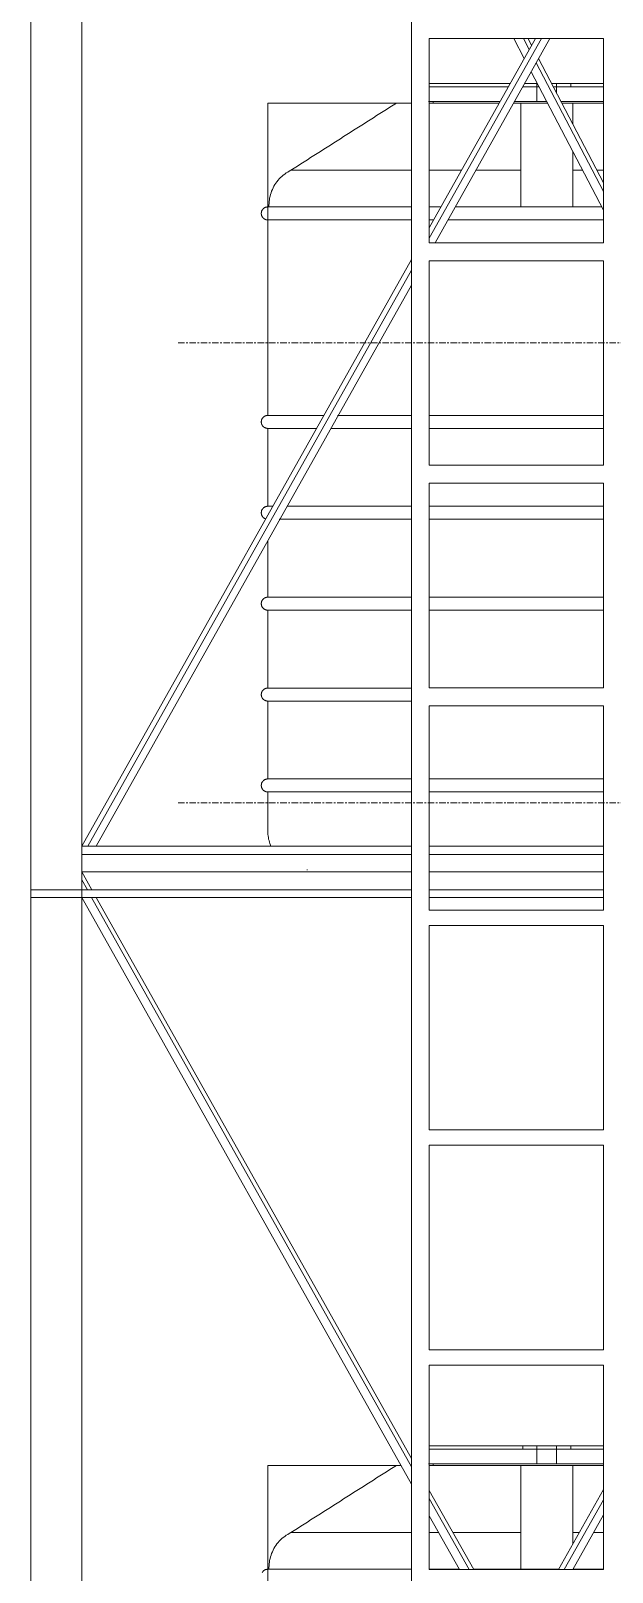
# Model space of a CAD drawing. Header units: inches. Extents: x 22 to 382261, y 22 to 371281.
# Drawn here: x 349527 to 350666, y 142731 to 145746 of the extents above; entities that cross this region are included whole.
import ezdxf

# ---------------------------------------------------------------- set-up
doc = ezdxf.new("R2010")
doc.units = ezdxf.units.IN
doc.header["$MEASUREMENT"] = 0
doc.linetypes.add('Grid Line 1_2_', pattern=[22.225, 12.7, -3.175, 3.175, -3.175])
doc.layers.add('A-FLOR-LEVL', color=51, linetype='Continuous', lineweight=9)
doc.layers.add('P-PIPE', color=3, linetype='Continuous', lineweight=9)

# ---------------------------------------------------------------- blocks, each defined once
blk = doc.blocks.new('96M_High_Galvanize_Water_Tank_Frame_22788 - 96M_High_Galvanize_Water_Tank_Frame_22788-498790-Rear Elevation')
at = {"layer": 'P-PIPE'}
for p, q in [((-11284.3, 7969), (-11284.3, 0)), ((-12029.3, 265), (-12029.3, 6615)), ((-11929.3, 265), (-11929.3, 6615)), ((-11249.4, 4554.3), (-11029.7, 4945.2)), ((-11249.3, 4545.2), (-11249.3, 4945.2)), ((-11249.3, 4945.2), (-10908.2, 4945.2)), ((-11041.3, 4945.2), (-11249.3, 4575)), ((-11238, 4545.2), (-11013.2, 4945.2)), ((-11084, 4945.2), (-11063.4, 4905.8)), ((-11064.9, 4945.2), (-11053.5, 4923.4)), ((-11048.8, 4931.7), (-11055.9, 4945.2)), ((-11048.8, 4931.7), (-11055.9, 4945.2)), ((-10908.2, 4945.2), (-10908.2, 4545.2)), ((-11040, 4897.5), (-10908.2, 4645.7)), ((-10908.2, 4662.9), (-11035.3, 4905.8)), ((-10908.2, 4662.9), (-11035.3, 4905.8)), ((-11090.9, 4857), (-11249.3, 4857)), ((-11038.4, 4857), (-11061.7, 4857)), ((-11049.9, 4879.9), (-10908.2, 4609.2)), ((-11038.4, 4857), (-11038.4, 4850.6)), ((-11000.3, 4857), (-11009.7, 4857)), ((-10972.2, 4857), (-11000.3, 4857)), ((-11000.3, 4850.6), (-11000.3, 4857)), ((-10908.2, 4857), (-10972.2, 4857)), ((-10972.2, 4857), (-10972.2, 4850.6)), ((-11038.4, 4822), (-11038.4, 4850.6)), ((-11000.3, 4850.6), (-11000.3, 4838.9)), ((-11565.4, 4818.9), (-11565.4, 4615.7)), ((-11565.4, 4818.9), (-11313.4, 4818.9)), ((-11284.3, 4818.9), (-11313.4, 4818.9)), ((-11110.9, 4822), (-11250.5, 4822)), ((-11112.3, 4818.9), (-11249.9, 4818.9)), ((-11241.6, 4822), (-11241.6, 4818.9)), ((-11070.1, 4818.9), (-11084.4, 4818.9)), ((-11038.5, 4822), (-11082.7, 4822)), ((-11070.1, 4818.9), (-11017.9, 4818.9)), ((-11070.1, 4615.7), (-11070.1, 4818.9)), ((-11019.6, 4822), (-11038.4, 4822)), ((-10907.9, 4822), (-10991.3, 4822)), ((-10989.8, 4818.9), (-10968.5, 4818.9)), ((-10907.9, 4818.9), (-10968.5, 4818.9)), ((-10968.5, 4818.9), (-10968.5, 4778.2)), ((-10968.5, 4724.5), (-10968.5, 4615.7)), ((-11284.9, 4687.4), (-11520.2, 4687.4)), ((-11186.5, 4687.4), (-11249.7, 4687.4)), ((-11070.1, 4687.4), (-11158.4, 4687.4)), ((-10949, 4687.4), (-10968.5, 4687.4)), ((-10908.2, 4687.4), (-10920.8, 4687.4)), ((-11565.4, 4615.7), (-11565.4, 4207.9)), ((-11565.4, 4615.7), (-11563.1, 4615.7)), ((-11563.1, 4618.9), (-11563.1, 4615.7)), ((-11549.4, 4615.7), (-11551.7, 4615.7)), ((-11527.7, 4615.7), (-11530.2, 4615.7)), ((-11520.6, 4615.7), (-11527.2, 4615.7)), ((-11484, 4615.7), (-11498.3, 4615.7)), ((-11439, 4615.7), (-11456.5, 4615.7)), ((-11386.2, 4615.7), (-11404.2, 4615.7)), ((-11327, 4615.7), (-11330.6, 4615.7)), ((-11239.7, 4615.7), (-11249.5, 4615.7)), ((-11163.7, 4615.7), (-11190.6, 4615.7)), ((-11087.7, 4615.7), (-11116.1, 4615.7)), ((-11019.3, 4615.7), (-11070.1, 4615.7)), ((-10968.5, 4615.7), (-11019.3, 4615.7)), ((-10917.9, 4615.7), (-10952.2, 4615.7)), ((-11565.4, 4591), (-11565.4, 4207.9)), ((-11565.4, 4590.3), (-11565.4, 4590.3)), ((-11551.7, 4590.3), (-11549.5, 4590.3)), ((-11530.1, 4590.3), (-11527.7, 4590.3)), ((-11527.2, 4590.3), (-11521, 4590.3)), ((-11497.9, 4590.3), (-11484.5, 4590.3)), ((-11455.9, 4590.3), (-11439.4, 4590.3)), ((-11403.3, 4590.3), (-11386.5, 4590.3)), ((-11330.4, 4590.3), (-11327, 4590.3)), ((-11249.5, 4590.3), (-11241.1, 4590.3)), ((-11249.3, 4590.3), (-11240.8, 4590.3)), ((-11189.9, 4590.3), (-11164.8, 4590.3)), ((-11115.2, 4590.3), (-11088.5, 4590.3)), ((-10951.3, 4590.3), (-10919.2, 4590.3)), ((-10908.2, 4545.2), (-11249.3, 4545.2)), ((-11284.3, 4512.7), (-11929.3, 3365)), ((-11249.3, 4110.2), (-11249.3, 4510.2)), ((-11249.3, 4510.2), (-10908.2, 4510.2)), ((-10908.2, 4510.2), (-10908.2, 4110.2)), ((-11917.7, 3365), (-11284.3, 4492.1)), ((-11901.2, 3365), (-11284.3, 4462.7)), ((-11527.7, 4207.9), (-11565.4, 4207.9)), ((-11565.4, 4207.9), (-11565, 4207.9)), ((-11563.9, 4207.9), (-11565.4, 4207.9)), ((-11456.5, 4207.9), (-11527.2, 4207.9)), ((-11285, 4207.9), (-11428.6, 4207.9)), ((-11019.3, 4207.9), (-11249.5, 4207.9)), ((-10907.9, 4207.9), (-11019.3, 4207.9)), ((-11565.4, 4182.5), (-11565.4, 4030.1)), ((-11527.7, 4182.5), (-11565.4, 4182.5)), ((-11565.4, 4182.5), (-11565, 4182.5)), ((-11565.4, 4182.5), (-11565.4, 4030.1)), ((-11563.9, 4182.5), (-11565.4, 4182.5)), ((-11471.2, 4182.5), (-11527.2, 4182.5)), ((-11285, 4182.5), (-11442.2, 4182.5)), ((-11019.3, 4182.5), (-11249.5, 4182.5)), ((-10907.9, 4182.5), (-11019.3, 4182.5)), ((-10908.2, 4110.2), (-11249.3, 4110.2)), ((-11249.3, 3675.2), (-11249.3, 4075.2)), ((-11249.3, 4075.2), (-10908.2, 4075.2)), ((-10908.2, 4075.2), (-10908.2, 3675.2)), ((-11556.9, 4030.1), (-11565.4, 4030.1)), ((-11565.4, 4030.1), (-11565, 4030.1)), ((-11563.9, 4030.1), (-11565.4, 4030.1)), ((-11493, 4030.1), (-11527.2, 4030.1)), ((-11285, 4030.1), (-11492.3, 4030.1)), ((-11019.3, 4030.1), (-11249.5, 4030.1)), ((-10907.9, 4030.1), (-11019.3, 4030.1)), ((-11527.7, 4004.7), (-11543.2, 4004.7)), ((-11493, 4004.7), (-11527.2, 4004.7)), ((-11285, 4004.7), (-11492.3, 4004.7)), ((-11019.3, 4004.7), (-11249.5, 4004.7)), ((-10907.9, 4004.7), (-11019.3, 4004.7)), ((-11565.4, 3962.5), (-11565.4, 3852.3)), ((-11565.4, 3962.5), (-11565.4, 3852.3)), ((-11527.7, 3852.3), (-11565.4, 3852.3)), ((-11565.4, 3852.3), (-11565, 3852.3)), ((-11563.9, 3852.3), (-11565.4, 3852.3)), ((-11285, 3852.3), (-11527.2, 3852.3)), ((-11019.3, 3852.3), (-11249.5, 3852.3)), ((-10907.9, 3852.3), (-11019.3, 3852.3)), ((-11565.4, 3826.9), (-11565.4, 3674.5)), ((-11527.7, 3826.9), (-11565.4, 3826.9)), ((-11565.4, 3826.9), (-11565, 3826.9)), ((-11565.4, 3826.9), (-11565.4, 3674.5)), ((-11563.9, 3826.9), (-11565.4, 3826.9)), ((-11285, 3826.9), (-11527.2, 3826.9)), ((-11019.3, 3826.9), (-11249.5, 3826.9)), ((-10907.9, 3826.9), (-11019.3, 3826.9)), ((-11527.7, 3674.5), (-11565.4, 3674.5)), ((-11565.4, 3674.5), (-11565, 3674.5)), ((-11563.9, 3674.5), (-11565.4, 3674.5)), ((-11565.4, 3649.1), (-11565.4, 3496.7)), ((-11527.7, 3649.1), (-11565.4, 3649.1)), ((-11565.4, 3649.1), (-11565, 3649.1)), ((-11565.4, 3649.1), (-11565.4, 3496.7)), ((-11563.9, 3649.1), (-11565.4, 3649.1)), ((-11285, 3674.5), (-11527.2, 3674.5)), ((-11285, 3649.1), (-11527.2, 3649.1)), ((-10908.2, 3675.2), (-11249.3, 3675.2)), ((-11249.3, 3640), (-10908.2, 3640)), ((-11249.3, 3240), (-11249.3, 3640)), ((-10908.2, 3640), (-10908.2, 3240)), ((-11527.7, 3496.7), (-11565.4, 3496.7)), ((-11565.4, 3496.7), (-11565, 3496.7)), ((-11563.9, 3496.7), (-11565.4, 3496.7)), ((-11565.4, 3471.3), (-11565.4, 3395.1)), ((-11527.7, 3471.3), (-11565.4, 3471.3)), ((-11565.4, 3471.3), (-11565, 3471.3)), ((-11565.4, 3471.3), (-11565.4, 3395.1)), ((-11563.9, 3471.3), (-11565.4, 3471.3)), ((-11285, 3496.7), (-11527.2, 3496.7)), ((-11285, 3471.3), (-11527.2, 3471.3)), ((-11019.3, 3496.7), (-11249.5, 3496.7)), ((-11019.3, 3471.3), (-11249.5, 3471.3)), ((-10907.9, 3496.7), (-11019.3, 3496.7)), ((-10907.9, 3471.3), (-11019.3, 3471.3)), ((-11929.3, 3365), (-11917.7, 3365)), ((-11929.3, 3349), (-11284.3, 3349)), ((-11917.7, 3365), (-11901.2, 3365)), ((-11284.3, 3365), (-11901.2, 3365)), ((-11284.3, 3365), (-11901.2, 3365)), ((-10908.2, 3365), (-11249.3, 3365)), ((-10908.2, 3365), (-11249.3, 3365)), ((-11249.3, 3349), (-10908.2, 3349)), ((-11488.6, 3318.9), (-11489.2, 3318.9)), ((-11488.8, 3318.9), (-11487.7, 3318.9)), ((-11909.7, 3280), (-11929.3, 3315)), ((-11909.7, 3280), (-11929.3, 3315)), ((-11929.3, 3315), (-11284.3, 3315)), ((-11929.3, 3299), (-11918.6, 3280)), ((-11249.3, 3315), (-10908.2, 3315)), ((-12029.3, 3280), (-11284.3, 3280)), ((-12029.3, 3265), (-12029.3, 3280)), ((-11284.3, 3265), (-12029.3, 3265)), ((-11929.3, 3265), (-11284.3, 2117.3)), ((-11910.2, 3265), (-11284.3, 2151.3)), ((-11284.3, 2167.3), (-11901.2, 3265)), ((-11284.3, 2167.3), (-11901.2, 3265)), ((-11249.3, 3280), (-10908.2, 3280)), ((-10908.2, 3265), (-11249.3, 3265)), ((-10908.2, 3240), (-11249.3, 3240)), ((-11249.3, 2810), (-11249.3, 3210)), ((-11249.3, 3210), (-10908.2, 3210)), ((-10908.2, 3210), (-10908.2, 2810)), ((-10908.2, 2810), (-11249.3, 2810)), ((-11249.3, 2380), (-11249.3, 2780)), ((-11249.3, 2780), (-10908.2, 2780)), ((-10908.2, 2780), (-10908.2, 2380)), ((-10908.2, 2380), (-11249.3, 2380)), ((-11249.3, 1950), (-11249.3, 2350)), ((-11249.3, 2350), (-10908.2, 2350)), ((-10908.2, 2350), (-10908.2, 1950)), ((-11066.4, 2192), (-11249.3, 2192)), ((-11066.4, 2185.6), (-11066.4, 2192)), ((-11038.4, 2192), (-11066.4, 2192)), ((-11000.3, 2192), (-11038.4, 2192)), ((-11038.4, 2192), (-11038.4, 2185.6)), ((-11038.4, 2157), (-11038.4, 2185.6)), ((-10972.2, 2192), (-11000.3, 2192)), ((-11000.3, 2185.6), (-11000.3, 2192)), ((-11000.3, 2185.6), (-11000.3, 2157)), ((-10908.2, 2192), (-10972.2, 2192)), ((-10972.2, 2192), (-10972.2, 2185.6)), ((-11565.4, 2153.9), (-11565.4, 1950.7)), ((-11565.4, 2153.9), (-11313.4, 2153.9)), ((-11305.5, 2153.9), (-11313.4, 2153.9)), ((-11038.5, 2157), (-11250.5, 2157)), ((-11070.1, 2153.9), (-11249.9, 2153.9)), ((-11241.6, 2157), (-11241.6, 2153.9)), ((-11070.1, 2153.9), (-10968.5, 2153.9)), ((-11070.1, 1950.7), (-11070.1, 2153.9)), ((-11000.3, 2157), (-11038.4, 2157)), ((-10907.9, 2157), (-11000.1, 2157)), ((-10907.9, 2153.9), (-10968.5, 2153.9)), ((-10968.5, 2153.9), (-10968.5, 1999.7)), ((-11162.2, 1950), (-11249.3, 2105)), ((-11162.2, 1950), (-11249.3, 2105)), ((-11249.3, 2089), (-11171.2, 1950)), ((-10908.2, 2106.9), (-10996.4, 1950)), ((-10984.9, 1950), (-10908.2, 2086.3)), ((-11249.3, 2055), (-11190.3, 1950)), ((-10968.3, 1950), (-10908.2, 2056.9)), ((-11284.9, 2022.4), (-11520.2, 2022.4)), ((-11231.5, 2022.4), (-11249.7, 2022.4)), ((-11070.1, 2022.4), (-11202.9, 2022.4)), ((-10955.7, 2022.4), (-10968.5, 2022.4)), ((-10908.2, 2022.4), (-10927.5, 2022.4)), ((-11565.4, 1950.7), (-11565.4, 1542.9)), ((-11565.4, 1950.7), (-11563.1, 1950.7)), ((-11563.1, 1953.9), (-11563.1, 1950.7)), ((-11549.4, 1950.7), (-11551.7, 1950.7)), ((-11527.7, 1950.7), (-11530.2, 1950.7)), ((-11520.6, 1950.7), (-11527.2, 1950.7)), ((-11484, 1950.7), (-11498.3, 1950.7)), ((-11439, 1950.7), (-11456.5, 1950.7)), ((-11386.2, 1950.7), (-11404.2, 1950.7)), ((-11327, 1950.7), (-11330.6, 1950.7)), ((-11239.7, 1950.7), (-11249.5, 1950.7)), ((-10908.2, 1950), (-11249.3, 1950)), ((-11087.7, 1950.7), (-11116.1, 1950.7)), ((-11019.3, 1950.7), (-11070.1, 1950.7)), ((-10996.1, 1950.7), (-11019.3, 1950.7)), ((-10917.9, 1950.7), (-10952.2, 1950.7))]:
    blk.add_line(p, q, dxfattribs=at)
at = {"layer": 'P-PIPE', "flags": 128}
for points in [[(-11094.4, 4850.6), (-11102.1, 4850.6), (-11110.8, 4850.6), (-11119.4, 4850.6), (-11127.8, 4850.6), (-11136.1, 4850.6), (-11144.1, 4850.6), (-11152, 4850.6), (-11159.6, 4850.6), (-11167.1, 4850.6), (-11174.2, 4850.6), (-11181.2, 4850.6), (-11187.9, 4850.6), (-11194.3, 4850.6), (-11200.4, 4850.6), (-11206.3, 4850.6), (-11211.8, 4850.6), (-11217, 4850.6), (-11221.9, 4850.6), (-11226.5, 4850.6), (-11230.8, 4850.6), (-11234.7, 4850.6), (-11238.3, 4850.6), (-11241.5, 4850.6), (-11244.4, 4850.6), (-11246.9, 4850.6), (-11249.1, 4850.6)], [(-11034.5, 4850.6), (-11038.1, 4850.6), (-11047.5, 4850.6), (-11056.8, 4850.6), (-11066, 4850.6)], [(-10908.6, 4850.6), (-10917, 4850.6), (-10925.5, 4850.6), (-10934.2, 4850.6), (-10943, 4850.6), (-10952, 4850.6), (-10961, 4850.6), (-10970.2, 4850.6), (-10979.4, 4850.6), (-10988.7, 4850.6), (-10998, 4850.6), (-11006.4, 4850.6)], [(-11565.4, 4590.3), (-11565.9, 4590.3), (-11566.4, 4590.3), (-11566.9, 4590.3), (-11567.4, 4590.4), (-11567.9, 4590.5), (-11568.4, 4590.6), (-11568.9, 4590.7), (-11569.4, 4590.9), (-11569.9, 4591.1), (-11570.4, 4591.3), (-11570.8, 4591.5), (-11571.3, 4591.7), (-11571.7, 4591.9), (-11572.2, 4592.2), (-11572.6, 4592.5), (-11573, 4592.8), (-11573.4, 4593.1), (-11573.8, 4593.4), (-11574.2, 4593.7), (-11574.5, 4594.1), (-11574.9, 4594.5), (-11575.2, 4594.9), (-11575.5, 4595.3), (-11575.8, 4595.7), (-11576.1, 4596.1), (-11576.4, 4596.5), (-11576.6, 4597), (-11576.9, 4597.4), (-11577.1, 4597.9), (-11577.3, 4598.3), (-11577.4, 4598.8), (-11577.6, 4599.3), (-11577.7, 4599.8), (-11577.8, 4600.3), (-11577.9, 4600.8), (-11578, 4601.3), (-11578.1, 4601.8), (-11578.1, 4602.3), (-11578.1, 4602.8), (-11578.1, 4603.3), (-11578.1, 4603.8), (-11578, 4604.3), (-11578, 4604.8), (-11577.9, 4605.3), (-11577.8, 4605.8), (-11577.7, 4606.3), (-11577.5, 4606.8), (-11577.4, 4607.3), (-11577.2, 4607.8), (-11577, 4608.2), (-11576.8, 4608.7), (-11576.5, 4609.1), (-11576.3, 4609.6), (-11576, 4610), (-11575.7, 4610.4), (-11575.4, 4610.8), (-11575.1, 4611.2), (-11574.7, 4611.6), (-11574.4, 4612), (-11574, 4612.3), (-11573.6, 4612.7), (-11573.2, 4613), (-11572.8, 4613.3), (-11572.4, 4613.6), (-11572, 4613.8), (-11571.5, 4614.1), (-11571.1, 4614.3), (-11570.6, 4614.5), (-11570.2, 4614.7), (-11569.7, 4614.9), (-11569.2, 4615.1), (-11568.7, 4615.2), (-11568.2, 4615.3), (-11567.7, 4615.4), (-11567.2, 4615.5), (-11566.7, 4615.6), (-11566.2, 4615.6), (-11565.7, 4615.6), (-11565.4, 4615.7)], [(-11575.7, 4610.4), (-11575.4, 4610.8), (-11575.1, 4611.2), (-11574.7, 4611.6), (-11574.4, 4612), (-11574, 4612.3), (-11573.6, 4612.7), (-11573.2, 4613), (-11572.8, 4613.3), (-11572.4, 4613.6), (-11572, 4613.8), (-11571.5, 4614.1), (-11571.1, 4614.3), (-11570.6, 4614.5), (-11570.2, 4614.7), (-11569.7, 4614.9), (-11569.2, 4615.1), (-11568.7, 4615.2), (-11568.2, 4615.3), (-11567.7, 4615.4), (-11567.2, 4615.5), (-11566.7, 4615.6), (-11566.2, 4615.6), (-11565.7, 4615.6), (-11565.4, 4615.7)], [(-11284.3, 4615.7), (-11290.7, 4615.7), (-11309.4, 4615.7), (-11327.7, 4615.7), (-11345.5, 4615.7), (-11362.7, 4615.7), (-11379.4, 4615.7), (-11395.5, 4615.7), (-11411.1, 4615.7), (-11426, 4615.7), (-11440.2, 4615.7), (-11453.8, 4615.7), (-11466.7, 4615.7), (-11478.9, 4615.7), (-11490.3, 4615.7), (-11501, 4615.7), (-11510.9, 4615.7), (-11520, 4615.7), (-11528.3, 4615.7), (-11535.8, 4615.7), (-11542.5, 4615.7), (-11548.3, 4615.7), (-11553.3, 4615.7), (-11557.5, 4615.7), (-11560.8, 4615.7), (-11563.2, 4615.7), (-11564.7, 4615.7), (-11565.4, 4615.7), (-11565.4, 4615.7)], [(-11565.4, 4615.7), (-11565, 4615.7), (-11563.7, 4615.7), (-11561.5, 4615.7)], [(-11226.5, 4615.7), (-11232, 4615.7), (-11249.3, 4615.7)], [(-11019.3, 4615.7), (-11041.2, 4615.7), (-11063, 4615.7), (-11084.7, 4615.7), (-11106.3, 4615.7), (-11127.8, 4615.7), (-11149.1, 4615.7), (-11170.2, 4615.7), (-11191.1, 4615.7), (-11198.4, 4615.7)], [(-10912.5, 4615.7), (-10926.5, 4615.7), (-10948.1, 4615.7), (-10969.8, 4615.7), (-10991.6, 4615.7), (-11013.4, 4615.7), (-11019.3, 4615.7)], [(-11576.4, 4596.5), (-11576.6, 4597), (-11576.9, 4597.4), (-11577.1, 4597.9), (-11577.3, 4598.3), (-11577.4, 4598.8), (-11577.6, 4599.3), (-11577.7, 4599.8), (-11577.8, 4600.3), (-11577.9, 4600.8), (-11578, 4601.3), (-11578.1, 4601.8), (-11578.1, 4602.3), (-11578.1, 4602.8), (-11578.1, 4603.3), (-11578.1, 4603.8), (-11578, 4604.3), (-11578, 4604.8), (-11577.9, 4605.3), (-11577.8, 4605.8), (-11577.7, 4606.3), (-11577.5, 4606.8), (-11577.4, 4607.3), (-11577.2, 4607.8), (-11577, 4608.2), (-11576.8, 4608.7), (-11576.5, 4609.1), (-11576.3, 4609.6)], [(-11565.4, 4590.3), (-11565.9, 4590.3), (-11566.4, 4590.3), (-11566.9, 4590.3), (-11567.4, 4590.4), (-11567.9, 4590.5), (-11568.4, 4590.6), (-11568.9, 4590.7), (-11569.4, 4590.9), (-11569.9, 4591.1), (-11570.4, 4591.3), (-11570.8, 4591.5), (-11571.3, 4591.7), (-11571.7, 4591.9), (-11572.2, 4592.2), (-11572.6, 4592.5), (-11573, 4592.8), (-11573.4, 4593.1), (-11573.8, 4593.4), (-11574.2, 4593.7), (-11574.5, 4594.1), (-11574.9, 4594.5), (-11575.2, 4594.9), (-11575.5, 4595.3), (-11575.8, 4595.7)], [(-11560.8, 4590.3), (-11563.2, 4590.3), (-11564.7, 4590.3), (-11565.4, 4590.3), (-11565.4, 4590.3)], [(-11565.4, 4590.3), (-11565, 4590.3), (-11563.7, 4590.3), (-11561.5, 4590.3), (-11558.5, 4590.3), (-11554.5, 4590.3), (-11549.8, 4590.3), (-11544.2, 4590.3), (-11537.7, 4590.3), (-11530.4, 4590.3), (-11522.3, 4590.3), (-11513.4, 4590.3), (-11503.7, 4590.3), (-11493.2, 4590.3), (-11482, 4590.3), (-11470, 4590.3), (-11457.3, 4590.3), (-11444, 4590.3), (-11429.9, 4590.3), (-11415.2, 4590.3), (-11399.8, 4590.3), (-11383.8, 4590.3), (-11367.3, 4590.3), (-11350.2, 4590.3), (-11332.5, 4590.3), (-11314.4, 4590.3), (-11295.8, 4590.3), (-11284.3, 4590.3)], [(-11212.7, 4590.3), (-11196.7, 4590.3), (-11175.9, 4590.3), (-11154.9, 4590.3), (-11133.6, 4590.3), (-11112.1, 4590.3), (-11090.5, 4590.3), (-11068.8, 4590.3), (-11047.1, 4590.3), (-11025.2, 4590.3), (-11019.3, 4590.3)], [(-11019.3, 4590.3), (-10997.5, 4590.3), (-10975.7, 4590.3), (-10954, 4590.3), (-10932.3, 4590.3), (-10910.8, 4590.3), (-10908.2, 4590.3)], [(-11565.4, 4182.5), (-11565.9, 4182.5), (-11566.4, 4182.5), (-11566.9, 4182.5), (-11567.4, 4182.6), (-11567.9, 4182.7), (-11568.4, 4182.8), (-11568.9, 4182.9), (-11569.4, 4183.1), (-11569.9, 4183.3), (-11570.4, 4183.5), (-11570.8, 4183.7), (-11571.3, 4183.9), (-11571.7, 4184.1), (-11572.2, 4184.4), (-11572.6, 4184.7), (-11573, 4185), (-11573.4, 4185.3), (-11573.8, 4185.6), (-11574.2, 4185.9), (-11574.5, 4186.3), (-11574.9, 4186.7), (-11575.2, 4187.1), (-11575.5, 4187.5), (-11575.8, 4187.9), (-11576.1, 4188.3), (-11576.4, 4188.7), (-11576.6, 4189.2), (-11576.9, 4189.6), (-11577.1, 4190.1), (-11577.3, 4190.5), (-11577.4, 4191), (-11577.6, 4191.5), (-11577.7, 4192), (-11577.8, 4192.5), (-11577.9, 4193), (-11578, 4193.5), (-11578.1, 4194), (-11578.1, 4194.5), (-11578.1, 4195), (-11578.1, 4195.5), (-11578.1, 4196), (-11578, 4196.5), (-11578, 4197), (-11577.9, 4197.5), (-11577.8, 4198), (-11577.7, 4198.5), (-11577.5, 4199), (-11577.4, 4199.5), (-11577.2, 4200), (-11577, 4200.4), (-11576.8, 4200.9), (-11576.5, 4201.3), (-11576.3, 4201.8), (-11576, 4202.2), (-11575.7, 4202.6), (-11575.4, 4203), (-11575.1, 4203.4), (-11574.7, 4203.8), (-11574.4, 4204.2), (-11574, 4204.5), (-11573.6, 4204.9), (-11573.2, 4205.2), (-11572.8, 4205.5), (-11572.4, 4205.8), (-11572, 4206), (-11571.5, 4206.3), (-11571.1, 4206.5), (-11570.6, 4206.7), (-11570.2, 4206.9), (-11569.7, 4207.1), (-11569.2, 4207.3), (-11568.7, 4207.4), (-11568.2, 4207.5), (-11567.7, 4207.6), (-11567.2, 4207.7), (-11566.7, 4207.8), (-11566.2, 4207.8), (-11565.7, 4207.8), (-11565.4, 4207.9)], [(-11565.4, 4182.5), (-11565.9, 4182.5), (-11566.4, 4182.5), (-11566.9, 4182.5), (-11567.4, 4182.6), (-11567.9, 4182.7), (-11568.4, 4182.8), (-11568.9, 4182.9), (-11569.4, 4183.1), (-11569.9, 4183.3), (-11570.4, 4183.5), (-11570.8, 4183.7), (-11571.3, 4183.9), (-11571.7, 4184.1), (-11572.2, 4184.4), (-11572.6, 4184.7), (-11573, 4185), (-11573.4, 4185.3), (-11573.8, 4185.6), (-11574.2, 4185.9), (-11574.5, 4186.3), (-11574.9, 4186.7), (-11575.2, 4187.1), (-11575.5, 4187.5), (-11575.8, 4187.9), (-11576.1, 4188.3), (-11576.4, 4188.7), (-11576.6, 4189.2), (-11576.9, 4189.6), (-11577.1, 4190.1), (-11577.3, 4190.5), (-11577.4, 4191), (-11577.6, 4191.5), (-11577.7, 4192), (-11577.8, 4192.5), (-11577.9, 4193), (-11578, 4193.5), (-11578.1, 4194), (-11578.1, 4194.5), (-11578.1, 4195), (-11578.1, 4195.5), (-11578.1, 4196), (-11578, 4196.5)], [(-11577.9, 4197.5), (-11577.8, 4198), (-11577.7, 4198.5), (-11577.5, 4199)], [(-11572.4, 4205.8), (-11572, 4206), (-11571.5, 4206.3), (-11571.1, 4206.5), (-11570.6, 4206.7), (-11570.2, 4206.9), (-11569.7, 4207.1), (-11569.2, 4207.3), (-11568.7, 4207.4), (-11568.2, 4207.5), (-11567.7, 4207.6), (-11567.2, 4207.7), (-11566.7, 4207.8), (-11566.2, 4207.8), (-11565.7, 4207.8), (-11565.4, 4207.9)], [(-11455.7, 4207.9), (-11466.7, 4207.9), (-11478.9, 4207.9), (-11490.3, 4207.9), (-11501, 4207.9), (-11510.9, 4207.9), (-11520, 4207.9), (-11528.3, 4207.9), (-11535.8, 4207.9), (-11542.5, 4207.9), (-11548.3, 4207.9), (-11553.3, 4207.9), (-11557.5, 4207.9), (-11560.8, 4207.9), (-11563.2, 4207.9), (-11564.7, 4207.9), (-11565.4, 4207.9), (-11565.4, 4207.9)], [(-11565.4, 4207.9), (-11565, 4207.9), (-11563.7, 4207.9), (-11561.5, 4207.9)], [(-11564.7, 4207.9), (-11565.4, 4207.9), (-11565.4, 4207.9)], [(-11284.3, 4207.9), (-11290.7, 4207.9), (-11309.4, 4207.9), (-11327.7, 4207.9), (-11345.5, 4207.9), (-11362.7, 4207.9), (-11379.4, 4207.9), (-11395.5, 4207.9), (-11411.1, 4207.9), (-11426, 4207.9), (-11427.6, 4207.9)], [(-11019.3, 4207.9), (-11041.2, 4207.9), (-11063, 4207.9), (-11084.7, 4207.9), (-11106.3, 4207.9), (-11127.8, 4207.9), (-11149.1, 4207.9), (-11170.2, 4207.9), (-11191.1, 4207.9), (-11211.7, 4207.9), (-11232, 4207.9), (-11249.3, 4207.9)], [(-10908.2, 4207.9), (-10926.5, 4207.9), (-10948.1, 4207.9), (-10969.8, 4207.9), (-10991.6, 4207.9), (-11013.4, 4207.9), (-11019.3, 4207.9)], [(-11560.8, 4182.5), (-11563.2, 4182.5), (-11564.7, 4182.5), (-11565.4, 4182.5), (-11565.4, 4182.5)], [(-11565.4, 4182.5), (-11565, 4182.5), (-11563.7, 4182.5), (-11561.5, 4182.5), (-11558.5, 4182.5), (-11554.5, 4182.5), (-11549.8, 4182.5), (-11544.2, 4182.5), (-11537.7, 4182.5), (-11530.4, 4182.5), (-11522.3, 4182.5), (-11513.4, 4182.5), (-11503.7, 4182.5), (-11493.2, 4182.5), (-11482, 4182.5), (-11470, 4182.5)], [(-11564.7, 4182.5), (-11565.4, 4182.5), (-11565.4, 4182.5)], [(-11441.8, 4182.5), (-11429.9, 4182.5), (-11415.2, 4182.5), (-11399.8, 4182.5), (-11383.8, 4182.5), (-11367.3, 4182.5), (-11350.2, 4182.5), (-11332.5, 4182.5), (-11314.4, 4182.5), (-11295.8, 4182.5), (-11284.3, 4182.5)], [(-11249.3, 4182.5), (-11237.4, 4182.5), (-11217.2, 4182.5), (-11196.7, 4182.5), (-11175.9, 4182.5), (-11154.9, 4182.5), (-11133.6, 4182.5), (-11112.1, 4182.5), (-11090.5, 4182.5), (-11068.8, 4182.5), (-11047.1, 4182.5), (-11025.2, 4182.5), (-11019.3, 4182.5)], [(-11019.3, 4182.5), (-10997.5, 4182.5), (-10975.7, 4182.5), (-10954, 4182.5), (-10932.3, 4182.5), (-10910.8, 4182.5), (-10908.2, 4182.5)], [(-11569.4, 4005.3), (-11569.9, 4005.5), (-11570.4, 4005.7), (-11570.8, 4005.9), (-11571.3, 4006.1), (-11571.7, 4006.3), (-11572.2, 4006.6), (-11572.6, 4006.9), (-11573, 4007.2), (-11573.4, 4007.5), (-11573.8, 4007.8), (-11574.2, 4008.1), (-11574.5, 4008.5), (-11574.9, 4008.9), (-11575.2, 4009.3), (-11575.5, 4009.7), (-11575.8, 4010.1), (-11576.1, 4010.5), (-11576.4, 4010.9), (-11576.6, 4011.4), (-11576.9, 4011.8), (-11577.1, 4012.3), (-11577.3, 4012.7), (-11577.4, 4013.2), (-11577.6, 4013.7), (-11577.7, 4014.2), (-11577.8, 4014.7), (-11577.9, 4015.2), (-11578, 4015.7), (-11578.1, 4016.2), (-11578.1, 4016.7), (-11578.1, 4017.2), (-11578.1, 4017.7), (-11578.1, 4018.2), (-11578, 4018.7), (-11578, 4019.2), (-11577.9, 4019.7), (-11577.8, 4020.2), (-11577.7, 4020.7), (-11577.5, 4021.2), (-11577.4, 4021.7), (-11577.2, 4022.2), (-11577, 4022.6), (-11576.8, 4023.1), (-11576.5, 4023.5), (-11576.3, 4024), (-11576, 4024.4), (-11575.7, 4024.8), (-11575.4, 4025.2), (-11575.1, 4025.6), (-11574.7, 4026), (-11574.4, 4026.4), (-11574, 4026.7), (-11573.6, 4027.1), (-11573.2, 4027.4), (-11572.8, 4027.7), (-11572.4, 4028), (-11572, 4028.2), (-11571.5, 4028.5), (-11571.1, 4028.7), (-11570.6, 4028.9), (-11570.2, 4029.1), (-11569.7, 4029.3), (-11569.2, 4029.5), (-11568.7, 4029.6), (-11568.2, 4029.7), (-11567.7, 4029.8), (-11567.2, 4029.9), (-11566.7, 4030), (-11566.2, 4030), (-11565.7, 4030), (-11565.4, 4030.1)], [(-11569.4, 4005.3), (-11569.9, 4005.5), (-11570.4, 4005.7), (-11570.8, 4005.9), (-11571.3, 4006.1), (-11571.7, 4006.3), (-11572.2, 4006.6), (-11572.6, 4006.9), (-11573, 4007.2), (-11573.4, 4007.5), (-11573.8, 4007.8), (-11574.2, 4008.1), (-11574.5, 4008.5), (-11574.9, 4008.9), (-11575.2, 4009.3), (-11575.5, 4009.7), (-11575.8, 4010.1), (-11576.1, 4010.5), (-11576.4, 4010.9), (-11576.6, 4011.4), (-11576.9, 4011.8), (-11577.1, 4012.3), (-11577.3, 4012.7), (-11577.4, 4013.2), (-11577.6, 4013.7), (-11577.7, 4014.2), (-11577.8, 4014.7), (-11577.9, 4015.2), (-11578, 4015.7), (-11578.1, 4016.2), (-11578.1, 4016.7), (-11578.1, 4017.2), (-11578.1, 4017.7), (-11578.1, 4018.2), (-11578, 4018.7)], [(-11577.9, 4019.7), (-11577.8, 4020.2), (-11577.7, 4020.7), (-11577.5, 4021.2)], [(-11572.4, 4028), (-11572, 4028.2), (-11571.5, 4028.5), (-11571.1, 4028.7), (-11570.6, 4028.9), (-11570.2, 4029.1), (-11569.7, 4029.3), (-11569.2, 4029.5), (-11568.7, 4029.6), (-11568.2, 4029.7), (-11567.7, 4029.8), (-11567.2, 4029.9), (-11566.7, 4030), (-11566.2, 4030), (-11565.7, 4030), (-11565.4, 4030.1)], [(-11555.6, 4030.1), (-11557.5, 4030.1), (-11560.8, 4030.1), (-11563.2, 4030.1), (-11564.7, 4030.1), (-11565.4, 4030.1), (-11565.4, 4030.1)], [(-11565.4, 4030.1), (-11565, 4030.1), (-11563.7, 4030.1), (-11561.5, 4030.1)], [(-11564.7, 4030.1), (-11565.4, 4030.1), (-11565.4, 4030.1)], [(-11284.3, 4030.1), (-11290.7, 4030.1), (-11309.4, 4030.1), (-11327.7, 4030.1), (-11345.5, 4030.1), (-11362.7, 4030.1), (-11379.4, 4030.1), (-11395.5, 4030.1), (-11411.1, 4030.1), (-11426, 4030.1), (-11440.2, 4030.1), (-11453.8, 4030.1), (-11466.7, 4030.1), (-11478.9, 4030.1), (-11490.3, 4030.1), (-11501, 4030.1), (-11510.9, 4030.1), (-11520, 4030.1), (-11527.1, 4030.1)], [(-11019.3, 4030.1), (-11041.2, 4030.1), (-11063, 4030.1), (-11084.7, 4030.1), (-11106.3, 4030.1), (-11127.8, 4030.1), (-11149.1, 4030.1), (-11170.2, 4030.1), (-11191.1, 4030.1), (-11211.7, 4030.1), (-11232, 4030.1), (-11249.3, 4030.1)], [(-10908.2, 4030.1), (-10926.5, 4030.1), (-10948.1, 4030.1), (-10969.8, 4030.1), (-10991.6, 4030.1), (-11013.4, 4030.1), (-11019.3, 4030.1)], [(-11541.8, 4004.7), (-11537.7, 4004.7), (-11530.4, 4004.7), (-11522.3, 4004.7), (-11513.4, 4004.7), (-11503.7, 4004.7), (-11493.2, 4004.7), (-11482, 4004.7), (-11470, 4004.7), (-11457.3, 4004.7), (-11444, 4004.7), (-11429.9, 4004.7), (-11415.2, 4004.7), (-11399.8, 4004.7), (-11383.8, 4004.7), (-11367.3, 4004.7), (-11350.2, 4004.7), (-11332.5, 4004.7), (-11314.4, 4004.7), (-11295.8, 4004.7), (-11284.3, 4004.7)], [(-11249.3, 4004.7), (-11237.4, 4004.7), (-11217.2, 4004.7), (-11196.7, 4004.7), (-11175.9, 4004.7), (-11154.9, 4004.7), (-11133.6, 4004.7), (-11112.1, 4004.7), (-11090.5, 4004.7), (-11068.8, 4004.7), (-11047.1, 4004.7), (-11025.2, 4004.7), (-11019.3, 4004.7)], [(-11019.3, 4004.7), (-10997.5, 4004.7), (-10975.7, 4004.7), (-10954, 4004.7), (-10932.3, 4004.7), (-10910.8, 4004.7), (-10908.2, 4004.7)], [(-11565.4, 3826.9), (-11565.9, 3826.9), (-11566.4, 3826.9), (-11566.9, 3826.9), (-11567.4, 3827), (-11567.9, 3827.1), (-11568.4, 3827.2), (-11568.9, 3827.3), (-11569.4, 3827.5), (-11569.9, 3827.7), (-11570.4, 3827.9), (-11570.8, 3828.1), (-11571.3, 3828.3), (-11571.7, 3828.5), (-11572.2, 3828.8), (-11572.6, 3829.1), (-11573, 3829.4), (-11573.4, 3829.7), (-11573.8, 3830), (-11574.2, 3830.3), (-11574.5, 3830.7), (-11574.9, 3831.1), (-11575.2, 3831.5), (-11575.5, 3831.9), (-11575.8, 3832.3), (-11576.1, 3832.7), (-11576.4, 3833.1), (-11576.6, 3833.6), (-11576.9, 3834), (-11577.1, 3834.5), (-11577.3, 3834.9), (-11577.4, 3835.4), (-11577.6, 3835.9), (-11577.7, 3836.4), (-11577.8, 3836.9), (-11577.9, 3837.4), (-11578, 3837.9), (-11578.1, 3838.4), (-11578.1, 3838.9), (-11578.1, 3839.4), (-11578.1, 3839.9), (-11578.1, 3840.4), (-11578, 3840.9), (-11578, 3841.4), (-11577.9, 3841.9), (-11577.8, 3842.4), (-11577.7, 3842.9), (-11577.5, 3843.4), (-11577.4, 3843.9), (-11577.2, 3844.4), (-11577, 3844.8), (-11576.8, 3845.3), (-11576.5, 3845.7), (-11576.3, 3846.2), (-11576, 3846.6), (-11575.7, 3847), (-11575.4, 3847.4), (-11575.1, 3847.8), (-11574.7, 3848.2), (-11574.4, 3848.6), (-11574, 3848.9), (-11573.6, 3849.3), (-11573.2, 3849.6), (-11572.8, 3849.9), (-11572.4, 3850.2), (-11572, 3850.4), (-11571.5, 3850.7), (-11571.1, 3850.9), (-11570.6, 3851.1), (-11570.2, 3851.3), (-11569.7, 3851.5), (-11569.2, 3851.7), (-11568.7, 3851.8), (-11568.2, 3851.9), (-11567.7, 3852), (-11567.2, 3852.1), (-11566.7, 3852.2), (-11566.2, 3852.2), (-11565.7, 3852.2), (-11565.4, 3852.3)], [(-11565.4, 3826.9), (-11565.9, 3826.9), (-11566.4, 3826.9), (-11566.9, 3826.9), (-11567.4, 3827), (-11567.9, 3827.1), (-11568.4, 3827.2), (-11568.9, 3827.3), (-11569.4, 3827.5), (-11569.9, 3827.7), (-11570.4, 3827.9), (-11570.8, 3828.1), (-11571.3, 3828.3), (-11571.7, 3828.5), (-11572.2, 3828.8), (-11572.6, 3829.1), (-11573, 3829.4), (-11573.4, 3829.7), (-11573.8, 3830), (-11574.2, 3830.3), (-11574.5, 3830.7), (-11574.9, 3831.1), (-11575.2, 3831.5), (-11575.5, 3831.9), (-11575.8, 3832.3), (-11576.1, 3832.7), (-11576.4, 3833.1), (-11576.6, 3833.6), (-11576.9, 3834), (-11577.1, 3834.5), (-11577.3, 3834.9), (-11577.4, 3835.4), (-11577.6, 3835.9), (-11577.7, 3836.4), (-11577.8, 3836.9), (-11577.9, 3837.4), (-11578, 3837.9), (-11578.1, 3838.4), (-11578.1, 3838.9), (-11578.1, 3839.4), (-11578.1, 3839.9), (-11578.1, 3840.4), (-11578, 3840.9)], [(-11577.9, 3841.9), (-11577.8, 3842.4), (-11577.7, 3842.9), (-11577.5, 3843.4)], [(-11572.4, 3850.2), (-11572, 3850.4), (-11571.5, 3850.7), (-11571.1, 3850.9), (-11570.6, 3851.1), (-11570.2, 3851.3), (-11569.7, 3851.5), (-11569.2, 3851.7), (-11568.7, 3851.8), (-11568.2, 3851.9), (-11567.7, 3852), (-11567.2, 3852.1), (-11566.7, 3852.2), (-11566.2, 3852.2), (-11565.7, 3852.2), (-11565.4, 3852.3)], [(-11284.3, 3852.3), (-11290.7, 3852.3), (-11309.4, 3852.3), (-11327.7, 3852.3), (-11345.5, 3852.3), (-11362.7, 3852.3), (-11379.4, 3852.3), (-11395.5, 3852.3), (-11411.1, 3852.3), (-11426, 3852.3), (-11440.2, 3852.3), (-11453.8, 3852.3), (-11466.7, 3852.3), (-11478.9, 3852.3), (-11490.3, 3852.3), (-11501, 3852.3), (-11510.9, 3852.3), (-11520, 3852.3), (-11528.3, 3852.3), (-11535.8, 3852.3), (-11542.5, 3852.3), (-11548.3, 3852.3), (-11553.3, 3852.3), (-11557.5, 3852.3), (-11560.8, 3852.3), (-11563.2, 3852.3), (-11564.7, 3852.3), (-11565.4, 3852.3), (-11565.4, 3852.3)], [(-11565.4, 3852.3), (-11565, 3852.3), (-11563.7, 3852.3), (-11561.5, 3852.3)], [(-11564.7, 3852.3), (-11565.4, 3852.3), (-11565.4, 3852.3)], [(-11019.3, 3852.3), (-11041.2, 3852.3), (-11063, 3852.3), (-11084.7, 3852.3), (-11106.3, 3852.3), (-11127.8, 3852.3), (-11149.1, 3852.3), (-11170.2, 3852.3), (-11191.1, 3852.3), (-11211.7, 3852.3), (-11232, 3852.3), (-11249.3, 3852.3)], [(-10908.2, 3852.3), (-10926.5, 3852.3), (-10948.1, 3852.3), (-10969.8, 3852.3), (-10991.6, 3852.3), (-11013.4, 3852.3), (-11019.3, 3852.3)], [(-11560.8, 3826.9), (-11563.2, 3826.9), (-11564.7, 3826.9), (-11565.4, 3826.9), (-11565.4, 3826.9)], [(-11565.4, 3826.9), (-11565, 3826.9), (-11563.7, 3826.9), (-11561.5, 3826.9), (-11558.5, 3826.9), (-11554.5, 3826.9), (-11549.8, 3826.9), (-11544.2, 3826.9), (-11537.7, 3826.9), (-11530.4, 3826.9), (-11522.3, 3826.9), (-11513.4, 3826.9), (-11503.7, 3826.9), (-11493.2, 3826.9), (-11482, 3826.9), (-11470, 3826.9), (-11457.3, 3826.9), (-11444, 3826.9), (-11429.9, 3826.9), (-11415.2, 3826.9), (-11399.8, 3826.9), (-11383.8, 3826.9), (-11367.3, 3826.9), (-11350.2, 3826.9), (-11332.5, 3826.9), (-11314.4, 3826.9), (-11295.8, 3826.9), (-11284.3, 3826.9)], [(-11564.7, 3826.9), (-11565.4, 3826.9), (-11565.4, 3826.9)], [(-11249.3, 3826.9), (-11237.4, 3826.9), (-11217.2, 3826.9), (-11196.7, 3826.9), (-11175.9, 3826.9), (-11154.9, 3826.9), (-11133.6, 3826.9), (-11112.1, 3826.9), (-11090.5, 3826.9), (-11068.8, 3826.9), (-11047.1, 3826.9), (-11025.2, 3826.9), (-11019.3, 3826.9)], [(-11019.3, 3826.9), (-10997.5, 3826.9), (-10975.7, 3826.9), (-10954, 3826.9), (-10932.3, 3826.9), (-10910.8, 3826.9), (-10908.2, 3826.9)], [(-11565.4, 3649.1), (-11565.9, 3649.1), (-11566.4, 3649.1), (-11566.9, 3649.1), (-11567.4, 3649.2), (-11567.9, 3649.3), (-11568.4, 3649.4), (-11568.9, 3649.5), (-11569.4, 3649.7), (-11569.9, 3649.9), (-11570.4, 3650.1), (-11570.8, 3650.3), (-11571.3, 3650.5), (-11571.7, 3650.7), (-11572.2, 3651), (-11572.6, 3651.3), (-11573, 3651.6), (-11573.4, 3651.9), (-11573.8, 3652.2), (-11574.2, 3652.5), (-11574.5, 3652.9), (-11574.9, 3653.3), (-11575.2, 3653.7), (-11575.5, 3654.1), (-11575.8, 3654.5), (-11576.1, 3654.9), (-11576.4, 3655.3), (-11576.6, 3655.8), (-11576.9, 3656.2), (-11577.1, 3656.7), (-11577.3, 3657.1), (-11577.4, 3657.6), (-11577.6, 3658.1), (-11577.7, 3658.6), (-11577.8, 3659.1), (-11577.9, 3659.6), (-11578, 3660.1), (-11578.1, 3660.6), (-11578.1, 3661.1), (-11578.1, 3661.6), (-11578.1, 3662.1), (-11578.1, 3662.6), (-11578, 3663.1), (-11578, 3663.6), (-11577.9, 3664.1), (-11577.8, 3664.6), (-11577.7, 3665.1), (-11577.5, 3665.6), (-11577.4, 3666.1), (-11577.2, 3666.6), (-11577, 3667), (-11576.8, 3667.5), (-11576.5, 3667.9), (-11576.3, 3668.4), (-11576, 3668.8), (-11575.7, 3669.2), (-11575.4, 3669.6), (-11575.1, 3670), (-11574.7, 3670.4), (-11574.4, 3670.8), (-11574, 3671.1), (-11573.6, 3671.5), (-11573.2, 3671.8), (-11572.8, 3672.1), (-11572.4, 3672.4), (-11572, 3672.6), (-11571.5, 3672.9), (-11571.1, 3673.1), (-11570.6, 3673.3), (-11570.2, 3673.5), (-11569.7, 3673.7), (-11569.2, 3673.9), (-11568.7, 3674), (-11568.2, 3674.1), (-11567.7, 3674.2), (-11567.2, 3674.3), (-11566.7, 3674.4), (-11566.2, 3674.4), (-11565.7, 3674.4), (-11565.4, 3674.5)], [(-11565.4, 3649.1), (-11565.9, 3649.1), (-11566.4, 3649.1), (-11566.9, 3649.1), (-11567.4, 3649.2), (-11567.9, 3649.3), (-11568.4, 3649.4), (-11568.9, 3649.5), (-11569.4, 3649.7), (-11569.9, 3649.9), (-11570.4, 3650.1), (-11570.8, 3650.3), (-11571.3, 3650.5), (-11571.7, 3650.7), (-11572.2, 3651), (-11572.6, 3651.3), (-11573, 3651.6), (-11573.4, 3651.9), (-11573.8, 3652.2), (-11574.2, 3652.5), (-11574.5, 3652.9), (-11574.9, 3653.3), (-11575.2, 3653.7), (-11575.5, 3654.1), (-11575.8, 3654.5), (-11576.1, 3654.9), (-11576.4, 3655.3), (-11576.6, 3655.8), (-11576.9, 3656.2), (-11577.1, 3656.7), (-11577.3, 3657.1), (-11577.4, 3657.6), (-11577.6, 3658.1), (-11577.7, 3658.6), (-11577.8, 3659.1), (-11577.9, 3659.6), (-11578, 3660.1), (-11578.1, 3660.6), (-11578.1, 3661.1), (-11578.1, 3661.6), (-11578.1, 3662.1), (-11578.1, 3662.6), (-11578, 3663.1)], [(-11577.9, 3664.1), (-11577.8, 3664.6), (-11577.7, 3665.1), (-11577.5, 3665.6)], [(-11572.4, 3672.4), (-11572, 3672.6), (-11571.5, 3672.9), (-11571.1, 3673.1), (-11570.6, 3673.3), (-11570.2, 3673.5), (-11569.7, 3673.7), (-11569.2, 3673.9), (-11568.7, 3674), (-11568.2, 3674.1), (-11567.7, 3674.2), (-11567.2, 3674.3), (-11566.7, 3674.4), (-11566.2, 3674.4), (-11565.7, 3674.4), (-11565.4, 3674.5)], [(-11284.3, 3674.5), (-11290.7, 3674.5), (-11309.4, 3674.5), (-11327.7, 3674.5), (-11345.5, 3674.5), (-11362.7, 3674.5), (-11379.4, 3674.5), (-11395.5, 3674.5), (-11411.1, 3674.5), (-11426, 3674.5), (-11440.2, 3674.5), (-11453.8, 3674.5), (-11466.7, 3674.5), (-11478.9, 3674.5), (-11490.3, 3674.5), (-11501, 3674.5), (-11510.9, 3674.5), (-11520, 3674.5), (-11528.3, 3674.5), (-11535.8, 3674.5), (-11542.5, 3674.5), (-11548.3, 3674.5), (-11553.3, 3674.5), (-11557.5, 3674.5), (-11560.8, 3674.5), (-11563.2, 3674.5), (-11564.7, 3674.5), (-11565.4, 3674.5), (-11565.4, 3674.5)], [(-11565.4, 3674.5), (-11565, 3674.5), (-11563.7, 3674.5), (-11561.5, 3674.5)], [(-11564.7, 3674.5), (-11565.4, 3674.5), (-11565.4, 3674.5)], [(-11560.8, 3649.1), (-11563.2, 3649.1), (-11564.7, 3649.1), (-11565.4, 3649.1), (-11565.4, 3649.1)], [(-11565.4, 3649.1), (-11565, 3649.1), (-11563.7, 3649.1), (-11561.5, 3649.1), (-11558.5, 3649.1), (-11554.5, 3649.1), (-11549.8, 3649.1), (-11544.2, 3649.1), (-11537.7, 3649.1), (-11530.4, 3649.1), (-11522.3, 3649.1), (-11513.4, 3649.1), (-11503.7, 3649.1), (-11493.2, 3649.1), (-11482, 3649.1), (-11470, 3649.1), (-11457.3, 3649.1), (-11444, 3649.1), (-11429.9, 3649.1), (-11415.2, 3649.1), (-11399.8, 3649.1), (-11383.8, 3649.1), (-11367.3, 3649.1), (-11350.2, 3649.1), (-11332.5, 3649.1), (-11314.4, 3649.1), (-11295.8, 3649.1), (-11284.3, 3649.1)], [(-11564.7, 3649.1), (-11565.4, 3649.1), (-11565.4, 3649.1)], [(-11565.4, 3471.3), (-11565.9, 3471.3), (-11566.4, 3471.3), (-11566.9, 3471.3), (-11567.4, 3471.4), (-11567.9, 3471.5), (-11568.4, 3471.6), (-11568.9, 3471.7), (-11569.4, 3471.9), (-11569.9, 3472.1), (-11570.4, 3472.3), (-11570.8, 3472.5), (-11571.3, 3472.7), (-11571.7, 3472.9), (-11572.2, 3473.2), (-11572.6, 3473.5), (-11573, 3473.8), (-11573.4, 3474.1), (-11573.8, 3474.4), (-11574.2, 3474.7), (-11574.5, 3475.1), (-11574.9, 3475.5), (-11575.2, 3475.9), (-11575.5, 3476.3), (-11575.8, 3476.7), (-11576.1, 3477.1), (-11576.4, 3477.5), (-11576.6, 3478), (-11576.9, 3478.4), (-11577.1, 3478.9), (-11577.3, 3479.3), (-11577.4, 3479.8), (-11577.6, 3480.3), (-11577.7, 3480.8), (-11577.8, 3481.3), (-11577.9, 3481.8), (-11578, 3482.3), (-11578.1, 3482.8), (-11578.1, 3483.3), (-11578.1, 3483.8), (-11578.1, 3484.3), (-11578.1, 3484.8), (-11578, 3485.3), (-11578, 3485.8), (-11577.9, 3486.3), (-11577.8, 3486.8), (-11577.7, 3487.3), (-11577.5, 3487.8), (-11577.4, 3488.3), (-11577.2, 3488.8), (-11577, 3489.2), (-11576.8, 3489.7), (-11576.5, 3490.1), (-11576.3, 3490.6), (-11576, 3491), (-11575.7, 3491.4), (-11575.4, 3491.8), (-11575.1, 3492.2), (-11574.7, 3492.6), (-11574.4, 3493), (-11574, 3493.3), (-11573.6, 3493.7), (-11573.2, 3494), (-11572.8, 3494.3), (-11572.4, 3494.6), (-11572, 3494.8), (-11571.5, 3495.1), (-11571.1, 3495.3), (-11570.6, 3495.5), (-11570.2, 3495.7), (-11569.7, 3495.9), (-11569.2, 3496.1), (-11568.7, 3496.2), (-11568.2, 3496.3), (-11567.7, 3496.4), (-11567.2, 3496.5), (-11566.7, 3496.6), (-11566.2, 3496.6), (-11565.7, 3496.6), (-11565.4, 3496.7)], [(-11565.4, 3471.3), (-11565.9, 3471.3), (-11566.4, 3471.3), (-11566.9, 3471.3), (-11567.4, 3471.4), (-11567.9, 3471.5), (-11568.4, 3471.6), (-11568.9, 3471.7), (-11569.4, 3471.9), (-11569.9, 3472.1), (-11570.4, 3472.3), (-11570.8, 3472.5), (-11571.3, 3472.7), (-11571.7, 3472.9), (-11572.2, 3473.2), (-11572.6, 3473.5), (-11573, 3473.8), (-11573.4, 3474.1), (-11573.8, 3474.4), (-11574.2, 3474.7), (-11574.5, 3475.1), (-11574.9, 3475.5), (-11575.2, 3475.9), (-11575.5, 3476.3), (-11575.8, 3476.7), (-11576.1, 3477.1), (-11576.4, 3477.5), (-11576.6, 3478), (-11576.9, 3478.4), (-11577.1, 3478.9), (-11577.3, 3479.3), (-11577.4, 3479.8), (-11577.6, 3480.3), (-11577.7, 3480.8), (-11577.8, 3481.3), (-11577.9, 3481.8), (-11578, 3482.3), (-11578.1, 3482.8), (-11578.1, 3483.3), (-11578.1, 3483.8), (-11578.1, 3484.3), (-11578.1, 3484.8), (-11578, 3485.3)], [(-11577.9, 3486.3), (-11577.8, 3486.8), (-11577.7, 3487.3), (-11577.5, 3487.8)], [(-11572.4, 3494.6), (-11572, 3494.8), (-11571.5, 3495.1), (-11571.1, 3495.3), (-11570.6, 3495.5), (-11570.2, 3495.7), (-11569.7, 3495.9), (-11569.2, 3496.1), (-11568.7, 3496.2), (-11568.2, 3496.3), (-11567.7, 3496.4), (-11567.2, 3496.5), (-11566.7, 3496.6), (-11566.2, 3496.6), (-11565.7, 3496.6), (-11565.4, 3496.7)], [(-11284.3, 3496.7), (-11290.7, 3496.7), (-11309.4, 3496.7), (-11327.7, 3496.7), (-11345.5, 3496.7), (-11362.7, 3496.7), (-11379.4, 3496.7), (-11395.5, 3496.7), (-11411.1, 3496.7), (-11426, 3496.7), (-11440.2, 3496.7), (-11453.8, 3496.7), (-11466.7, 3496.7), (-11478.9, 3496.7), (-11490.3, 3496.7), (-11501, 3496.7), (-11510.9, 3496.7), (-11520, 3496.7), (-11528.3, 3496.7), (-11535.8, 3496.7), (-11542.5, 3496.7), (-11548.3, 3496.7), (-11553.3, 3496.7), (-11557.5, 3496.7), (-11560.8, 3496.7), (-11563.2, 3496.7), (-11564.7, 3496.7), (-11565.4, 3496.7), (-11565.4, 3496.7)], [(-11565.4, 3496.7), (-11565, 3496.7), (-11563.7, 3496.7), (-11561.5, 3496.7)], [(-11564.7, 3496.7), (-11565.4, 3496.7), (-11565.4, 3496.7)], [(-11560.8, 3471.3), (-11563.2, 3471.3), (-11564.7, 3471.3), (-11565.4, 3471.3), (-11565.4, 3471.3)], [(-11565.4, 3471.3), (-11565, 3471.3), (-11563.7, 3471.3), (-11561.5, 3471.3), (-11558.5, 3471.3), (-11554.5, 3471.3), (-11549.8, 3471.3), (-11544.2, 3471.3), (-11537.7, 3471.3), (-11530.4, 3471.3), (-11522.3, 3471.3), (-11513.4, 3471.3), (-11503.7, 3471.3), (-11493.2, 3471.3), (-11482, 3471.3), (-11470, 3471.3), (-11457.3, 3471.3), (-11444, 3471.3), (-11429.9, 3471.3), (-11415.2, 3471.3), (-11399.8, 3471.3), (-11383.8, 3471.3), (-11367.3, 3471.3), (-11350.2, 3471.3), (-11332.5, 3471.3), (-11314.4, 3471.3), (-11295.8, 3471.3), (-11284.3, 3471.3)], [(-11564.7, 3471.3), (-11565.4, 3471.3), (-11565.4, 3471.3)], [(-11019.3, 3496.7), (-11041.2, 3496.7), (-11063, 3496.7), (-11084.7, 3496.7), (-11106.3, 3496.7), (-11127.8, 3496.7), (-11149.1, 3496.7), (-11170.2, 3496.7), (-11191.1, 3496.7), (-11211.7, 3496.7), (-11232, 3496.7), (-11249.3, 3496.7)], [(-11249.3, 3471.3), (-11237.4, 3471.3), (-11217.2, 3471.3), (-11196.7, 3471.3), (-11175.9, 3471.3), (-11154.9, 3471.3), (-11133.6, 3471.3), (-11112.1, 3471.3), (-11090.5, 3471.3), (-11068.8, 3471.3), (-11047.1, 3471.3), (-11025.2, 3471.3), (-11019.3, 3471.3)], [(-10908.2, 3496.7), (-10926.5, 3496.7), (-10948.1, 3496.7), (-10969.8, 3496.7), (-10991.6, 3496.7), (-11013.4, 3496.7), (-11019.3, 3496.7)], [(-11019.3, 3471.3), (-10997.5, 3471.3), (-10975.7, 3471.3), (-10954, 3471.3), (-10932.3, 3471.3), (-10910.8, 3471.3), (-10908.2, 3471.3)], [(-11559.2, 3365), (-11560.2, 3367.4), (-11561.3, 3370.3), (-11562.2, 3373.2), (-11563, 3376.1), (-11563.7, 3379.1), (-11564.3, 3382.1), (-11564.8, 3385.1), (-11565.1, 3388.1), (-11565.3, 3391.2), (-11565.4, 3394.2), (-11565.4, 3395.1)], [(-11559.2, 3365), (-11560.2, 3367.4), (-11561.3, 3370.3), (-11562.2, 3373.2), (-11563, 3376.1), (-11563.7, 3379.1), (-11564.3, 3382.1), (-11564.8, 3385.1), (-11565.1, 3388.1), (-11565.3, 3391.2), (-11565.4, 3394.2), (-11565.4, 3395.1)], [(-11019.3, 2185.6), (-11028.7, 2185.6), (-11038.1, 2185.6), (-11047.5, 2185.6), (-11056.8, 2185.6), (-11066, 2185.6), (-11075.2, 2185.6), (-11084.3, 2185.6), (-11093.2, 2185.6), (-11102.1, 2185.6), (-11110.8, 2185.6), (-11119.4, 2185.6), (-11127.8, 2185.6), (-11136.1, 2185.6), (-11144.1, 2185.6), (-11152, 2185.6), (-11159.6, 2185.6), (-11167.1, 2185.6), (-11174.2, 2185.6), (-11181.2, 2185.6), (-11187.9, 2185.6), (-11194.3, 2185.6), (-11200.4, 2185.6), (-11206.3, 2185.6), (-11211.8, 2185.6), (-11217, 2185.6), (-11221.9, 2185.6), (-11226.5, 2185.6), (-11230.8, 2185.6), (-11234.7, 2185.6), (-11238.3, 2185.6), (-11241.5, 2185.6), (-11244.4, 2185.6), (-11246.9, 2185.6), (-11249.1, 2185.6)], [(-10908.6, 2185.6), (-10917, 2185.6), (-10925.5, 2185.6), (-10934.2, 2185.6), (-10943, 2185.6), (-10952, 2185.6), (-10961, 2185.6), (-10970.2, 2185.6), (-10979.4, 2185.6), (-10988.7, 2185.6), (-10998, 2185.6), (-11007.4, 2185.6), (-11016.8, 2185.6), (-11019.3, 2185.6)], [(-11576.3, 1944.6), (-11576, 1945), (-11575.7, 1945.4), (-11575.4, 1945.8), (-11575.1, 1946.2), (-11574.7, 1946.6), (-11574.4, 1947), (-11574, 1947.3), (-11573.6, 1947.7), (-11573.2, 1948), (-11572.8, 1948.3), (-11572.4, 1948.6), (-11572, 1948.8), (-11571.5, 1949.1), (-11571.1, 1949.3), (-11570.6, 1949.5), (-11570.2, 1949.7), (-11569.7, 1949.9), (-11569.2, 1950.1), (-11568.7, 1950.2), (-11568.2, 1950.3), (-11567.7, 1950.4), (-11567.2, 1950.5), (-11566.7, 1950.6), (-11566.2, 1950.6), (-11565.7, 1950.6), (-11565.4, 1950.7)], [(-11575.7, 1945.4), (-11575.4, 1945.8), (-11575.1, 1946.2), (-11574.7, 1946.6), (-11574.4, 1947), (-11574, 1947.3), (-11573.6, 1947.7), (-11573.2, 1948), (-11572.8, 1948.3), (-11572.4, 1948.6), (-11572, 1948.8), (-11571.5, 1949.1), (-11571.1, 1949.3), (-11570.6, 1949.5), (-11570.2, 1949.7), (-11569.7, 1949.9), (-11569.2, 1950.1), (-11568.7, 1950.2), (-11568.2, 1950.3), (-11567.7, 1950.4), (-11567.2, 1950.5), (-11566.7, 1950.6), (-11566.2, 1950.6), (-11565.7, 1950.6), (-11565.4, 1950.7)], [(-11284.3, 1950.7), (-11290.7, 1950.7), (-11309.4, 1950.7), (-11327.7, 1950.7), (-11345.5, 1950.7), (-11362.7, 1950.7), (-11379.4, 1950.7), (-11395.5, 1950.7), (-11411.1, 1950.7), (-11426, 1950.7), (-11440.2, 1950.7), (-11453.8, 1950.7), (-11466.7, 1950.7), (-11478.9, 1950.7), (-11490.3, 1950.7), (-11501, 1950.7), (-11510.9, 1950.7), (-11520, 1950.7), (-11528.3, 1950.7), (-11535.8, 1950.7), (-11542.5, 1950.7), (-11548.3, 1950.7), (-11553.3, 1950.7), (-11557.5, 1950.7), (-11560.8, 1950.7), (-11563.2, 1950.7), (-11564.7, 1950.7), (-11565.4, 1950.7), (-11565.4, 1950.7)], [(-11565.4, 1950.7), (-11565, 1950.7), (-11563.7, 1950.7), (-11561.5, 1950.7)], [(-11191.1, 1950.7), (-11211.7, 1950.7), (-11232, 1950.7), (-11249.3, 1950.7)], [(-11019.3, 1950.7), (-11041.2, 1950.7), (-11063, 1950.7), (-11084.7, 1950.7), (-11106.3, 1950.7), (-11127.8, 1950.7), (-11149.1, 1950.7), (-11162.6, 1950.7)], [(-10996.1, 1950.7), (-11013.4, 1950.7), (-11019.3, 1950.7)], [(-10908.2, 1950.7), (-10926.5, 1950.7), (-10948.1, 1950.7), (-10968, 1950.7)]]:
    blk.add_lwpolyline(points, dxfattribs=at)
at = {"layer": 'P-PIPE'}
for points in [[(-11313.4, 4818.9), (-11330.7, 4807.9), (-11365.2, 4786.1), (-11416.9, 4753.2), (-11468.5, 4720.3), (-11503, 4698.3), (-11520.2, 4687.4)], [(-11520.2, 4687.4), (-11524.5, 4685.3), (-11532.5, 4680.4), (-11543.2, 4670.8), (-11551.8, 4659.5), (-11558.2, 4646.8), (-11562.2, 4633.1), (-11563.1, 4623.7), (-11563.1, 4618.9)], [(-11313.4, 2153.9), (-11330.7, 2142.9), (-11365.2, 2121.1), (-11416.9, 2088.2), (-11468.5, 2055.3), (-11503, 2033.3), (-11520.2, 2022.4)], [(-11520.2, 2022.4), (-11524.5, 2020.3), (-11532.5, 2015.4), (-11543.2, 2005.8), (-11551.8, 1994.5), (-11558.2, 1981.8), (-11562.2, 1968.1), (-11563.1, 1958.7), (-11563.1, 1953.9)]]:
    blk.add_open_spline(points, degree=3, dxfattribs=at)

msp = doc.modelspace()

# ---------------------------------------------------------------- linework, layer by layer
at = {"layer": 'A-FLOR-LEVL', "linetype": 'Grid Line 1_2_'}
for p, q in [((349815.8, 145136.1), (381527.9, 145136.1)), ((349815.8, 144236.1), (381527.9, 144236.1))]:
    msp.add_line(p, q, dxfattribs=at)

# ---------------------------------------------------------------- block references
at = {"layer": 'P-PIPE'}
msp.add_blockref('96M_High_Galvanize_Water_Tank_Frame_22788 - 96M_High_Galvanize_Water_Tank_Frame_22788-498790-Rear Elevation', (361556.8, 140786.1), dxfattribs=at)

doc.saveas('drawing.dxf')
